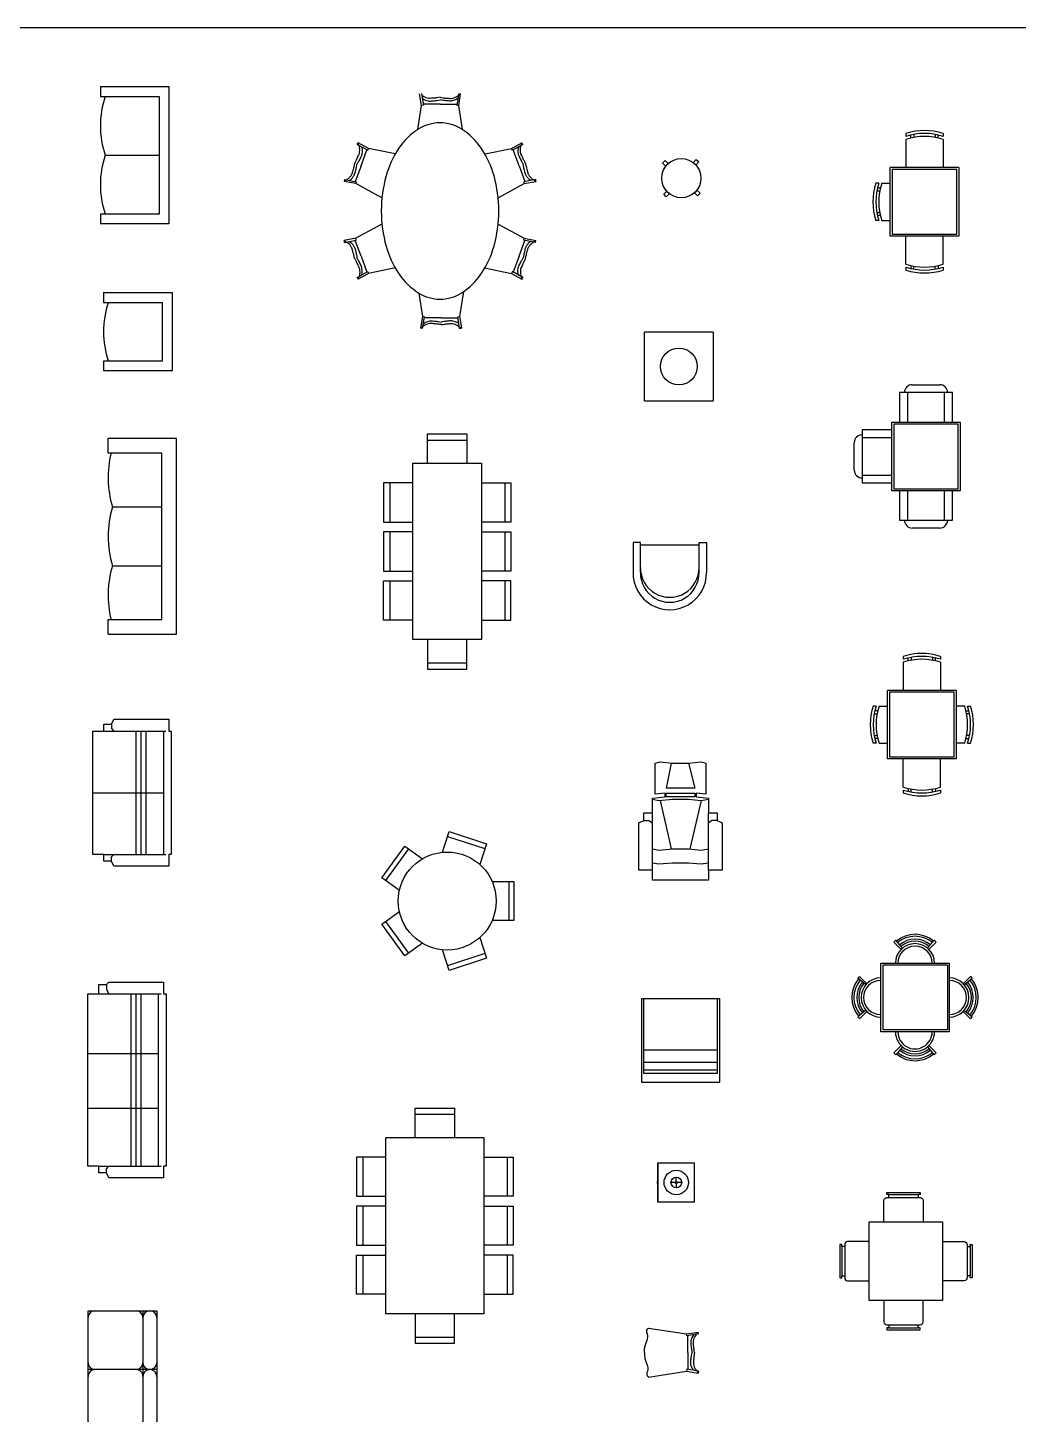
# Model space of a CAD drawing. Header units: millimetres. Extents: x 2198.5 to 2287.8, y 1208.8 to 1298.1.
# Drawn here: x 2259.45 to 2269.56, y 1283.33 to 1297.48 of the extents above; entities that cross this region are included whole.
import ezdxf

# ---------------------------------------------------------------- set-up
doc = ezdxf.new("R2010")
doc.units = ezdxf.units.MM

# ---------------------------------------------------------------- blocks, each defined once
blk = doc.blocks.new('M-14')
for p, q in [((0.14, 0, -0.5245), (0.14, 1.800007, -0.5245)), ((0, 1.200001, -0.5245), (0.699997, 1.200001, -0.5245)), ((0, 0.600005, -0.5245), (0.699997, 0.600004, -0.5245))]:
    blk.add_line(p, q)
blk.add_lwpolyline([(0, 1.800006), (0.699996, 1.800006), (0.699997, 0.000001), (0, 0)], close=True)
for centre, start, end in [((0.07, 1.730005, -0.5245), 0, 180.000005), ((0.209999, 1.730005, -0.5245), 90.000392, 179.999998), ((0.629998, 1.730005, -0.5245), 359.999218, 90.000764), ((0.07, 1.269998, -0.5245), 180.000005, 359.999996), ((0.07, 1.13, -0.5245), 0, 180.000005), ((0.209999, 1.269998, -0.5245), 179.999213, 269.999605), ((0.209999, 1.13, -0.5245), 90.000392, 179.999998), ((0.629998, 1.269998, -0.5245), 270.000001, 0.000795), ((0.629998, 1.13, -0.5245), 359.999218, 89.999999), ((0.069999, 0.670002, -0.5245), 180.000005, 359.999996), ((0.069999, 0.530002, -0.5245), 0, 180.000005), ((0.209998, 0.670002, -0.5245), 180.000005, 270.000397), ((0.209999, 0.530002, -0.5245), 90.000002, 179.999998), ((0.629998, 0.670003, -0.5245), 270.000001, 359.999204), ((0.629998, 0.530002, -0.5245), 0.001561, 89.999999), ((0.07, 0.07, -0.5245), 180.000005, 359.999996), ((0.209999, 0.07, -0.5245), 180.000005, 270.000001), ((0.629998, 0.07, -0.5245), 270.000001, 359.999204)]:
    blk.add_arc(centre, 0.07, start, end)
blk = doc.blocks.new('Sofa 01 3c')
blk.add_blockref('M-14', (0, 0))
blk = doc.blocks.new('mesa1')
for p, q in [((1800.5, 1031.9), (1800.5, 961.9)), ((1800.5, 1031.9), (1870.5, 1031.9)), ((1802.5, 1029.9), (1802.5, 963.9)), ((1868.5, 1029.9), (1802.5, 1029.9)), ((1868.5, 963.9), (1868.5, 1029.9)), ((1870.5, 1031.9), (1870.5, 961.9)), ((1765.8, 1015.9), (1768.8, 1015.9)), ((1766.8, 1007.9), (1769.8, 1007.9)), ((1770.4, 1010.9), (1767.4, 1010.9)), ((1771.8, 1015.9), (1800.5, 1015.9)), ((1899.2, 1015.9), (1870.5, 1015.9)), ((1900.6, 1010.9), (1903.6, 1010.9)), ((1904.2, 1007.9), (1901.2, 1007.9)), ((1902.2, 1015.9), (1905.2, 1015.9)), ((1765.8, 977.9), (1768.8, 977.9)), ((1766.8, 985.9), (1769.8, 985.9)), ((1770.4, 982.9), (1767.4, 982.9)), ((1771.8, 977.9), (1800.5, 977.9)), ((1899.2, 977.9), (1870.5, 977.9)), ((1900.6, 982.9), (1903.6, 982.9)), ((1904.2, 985.9), (1901.2, 985.9)), ((1902.2, 977.9), (1905.2, 977.9)), ((1802.5, 963.9), (1868.5, 963.9)), ((1870.5, 961.9), (1800.5, 961.9)), ((1816.5, 953.2), (1816.5, 961.9)), ((1816.5, 950.2), (1816.5, 947.2)), ((1821.5, 951.8), (1821.5, 948.8)), ((1824.5, 948.2), (1824.5, 951.2)), ((1846.5, 948.2), (1846.5, 951.2)), ((1849.5, 951.8), (1849.5, 948.8)), ((1854.5, 953.2), (1854.5, 961.9)), ((1854.5, 950.2), (1854.5, 947.2))]:
    blk.add_line(p, q)
for centre, start, end in [((1824.5, 996.9), 162.0547, 197.9453), ((1827.5, 996.9), 162.0547, 197.9453), ((1830.5, 996.9), 162.0547, 197.9453), ((1840.5, 996.9), 342.0547, 17.9453), ((1843.5, 996.9), 342.0547, 17.9453), ((1846.5, 996.9), 342.0547, 17.9453), ((1835.5, 1011.9), 252.0547, 287.9453), ((1835.5, 1008.9), 252.0547, 287.9453), ((1835.5, 1005.9), 252.0547, 287.9453)]:
    blk.add_arc(centre, 61.7, start, end)
blk = doc.blocks.new('M-C 02 3p')
for p, q in [((-35, -35), (-35, 35)), ((-35, 35), (35, 35)), ((-33, 33), (-33, -33)), ((33, 33), (-33, 33)), ((33, -33), (33, 33)), ((35, 35), (35, -35)), ((-65.2, 27), (-65.2, -27)), ((-35, 27), (-65.2, 27)), ((-35, 19), (-65.2, 19)), ((65.2, 27), (35, 27)), ((65.2, 19), (35, 19)), ((65.2, -27), (65.2, 27)), ((-73.2, -14), (-73.2, 14)), ((73.2, 14), (73.2, -14)), ((-65.2, -19), (-35, -19)), ((-65.2, -27), (-35, -27)), ((35, -19), (65.2, -19)), ((35, -27), (65.2, -27)), ((35, -35), (-35, -35)), ((-33, -33), (33, -33)), ((-27, -35), (-27, -65.2)), ((-19, -35), (-19, -65.2)), ((19, -65.2), (19, -35)), ((27, -65.2), (27, -35)), ((-27, -65.2), (27, -65.2)), ((14, -73.2), (-14, -73.2))]:
    blk.add_line(p, q)
for centre, start, end in [((-65.2, 14), 90, 180), ((65.2, 14), 0, 90), ((-65.2, -14), 180, 270), ((65.2, -14), 270, 0), ((-14, -65.2), 180, 270), ((14, -65.2), 270, 0)]:
    blk.add_arc(centre, 8, start, end)
blk = doc.blocks.new('M-C 03 4p')
for p, q in [((-19, 46.7), (-19, 49.7)), ((-19, 43.7), (-19, 35)), ((-14, 45.1), (-14, 48.1)), ((-11, 48.7), (-11, 45.7)), ((11, 48.7), (11, 45.7)), ((14, 45.1), (14, 48.1)), ((19, 46.7), (19, 49.7)), ((19, 43.7), (19, 35)), ((-35, 35), (-35, -35)), ((-35, 35), (35, 35)), ((-33, 33), (-33, -33)), ((33, 33), (-33, 33)), ((33, -33), (33, 33)), ((35, 35), (35, -35)), ((-69.7, 19), (-66.7, 19)), ((-63.7, 19), (-35, 19)), ((63.7, 19), (35, 19)), ((66.7, 19), (69.7, 19)), ((-68.7, 11), (-65.7, 11)), ((-65.1, 14), (-68.1, 14)), ((65.1, 14), (68.1, 14)), ((68.7, 11), (65.7, 11)), ((-68.7, -11), (-65.7, -11)), ((-65.1, -14), (-68.1, -14)), ((65.1, -14), (68.1, -14)), ((68.7, -11), (65.7, -11)), ((-69.7, -19), (-66.7, -19)), ((-63.7, -19), (-35, -19)), ((63.7, -19), (35, -19)), ((66.7, -19), (69.7, -19)), ((35, -35), (-35, -35)), ((-33, -33), (33, -33)), ((-19, -43.7), (-19, -35)), ((19, -43.7), (19, -35)), ((-19, -46.7), (-19, -49.7)), ((-14, -45.1), (-14, -48.1)), ((-11, -48.7), (-11, -45.7)), ((11, -48.7), (11, -45.7)), ((14, -45.1), (14, -48.1)), ((19, -46.7), (19, -49.7))]:
    blk.add_line(p, q)
for centre, start, end in [((0, -9), 72.0547, 107.9453), ((0, -12), 72.0547, 107.9453), ((0, -15), 72.0547, 107.9453), ((-11, 0), 162.0547, 197.9453), ((-8, 0), 162.0547, 197.9453), ((-5, 0), 162.0547, 197.9453), ((5, 0), 342.0547, 17.9453), ((8, 0), 342.0547, 17.9453), ((11, 0), 342.0547, 17.9453), ((0, 15), 252.0547, 287.9453), ((0, 12), 252.0547, 287.9453), ((0, 9), 252.0547, 287.9453)]:
    blk.add_arc(centre, 61.7, start, end)
blk = doc.blocks.new('M-C 04 4p')
for p, q in [((-12.9, 50.3), (-19.6, 58.4)), ((12.9, 50.3), (19.6, 58.4)), ((-14.1, 49.1), (-21.6, 56.6)), ((14.1, 49.1), (21.6, 56.6)), ((-35, 35), (35, 35)), ((-35, -35), (-35, 35)), ((-33, 33), (-33, -33)), ((-33, 33), (33, 33)), ((33, 33), (33, -33)), ((35, 35), (35, -35)), ((-50.3, 12.9), (-58.4, 19.6)), ((-49.1, 14.1), (-56.6, 21.6)), ((49.1, 14.1), (56.6, 21.6)), ((50.3, 12.9), (58.4, 19.6)), ((-50.3, -12.9), (-58.4, -19.6)), ((-49.1, -14.1), (-56.6, -21.6)), ((49.1, -14.1), (56.6, -21.6)), ((50.3, -12.9), (58.4, -19.6)), ((35, -35), (-35, -35)), ((-33, -33), (33, -33)), ((-14.1, -49.1), (-21.6, -56.6)), ((-12.9, -50.3), (-19.6, -58.4)), ((12.9, -50.3), (19.6, -58.4)), ((14.1, -49.1), (21.6, -56.6))]:
    blk.add_line(p, q)
for centre, radius, start, end in [((0, 35), 30.5, 130, 135), ((0, 35), 29.5, 50, 130), ((0, 35), 27.5, 50, 130), ((0, 35), 24.5, 50, 130), ((0, 35), 22.5, 50, 130), ((0, 35), 30.5, 45, 50), ((0, 35), 20, 0, 180), ((0, 35), 17.5, 0, 180), ((-35, 0), 29.5, 140, 220), ((-35, 0), 27.5, 140, 220), ((-35, 0), 24.5, 140, 220), ((-35, 0), 30.5, 135, 140), ((-35, 0), 22.5, 140, 220), ((-35, 0), 20, 90, 270), ((-35, 0), 17.5, 90, 270), ((35, 0), 20, 270, 90), ((35, 0), 17.5, 270, 90), ((35, 0), 22.5, 320, 40), ((35, 0), 24.5, 320, 40), ((35, 0), 27.5, 320, 40), ((35, 0), 30.5, 40, 45), ((35, 0), 29.5, 320, 40), ((-35, 0), 30.5, 220, 225), ((35, 0), 30.5, 315, 320), ((0, -35), 20, 180, 0), ((0, -35), 17.5, 180, 0), ((0, -35), 30.5, 225, 230), ((0, -35), 27.5, 230, 310), ((0, -35), 24.5, 230, 310), ((0, -35), 22.5, 230, 310), ((0, -35), 30.5, 310, 315), ((0, -35), 29.5, 230, 310)]:
    blk.add_arc(centre, radius, start, end)
blk = doc.blocks.new('M-15')
at = {"elevation": -0.524}
for points in [[(0.2, 0.8), (0.2, 1.02, -0.414238), (0.23, 1.05), (0.57, 1.05, -0.414145), (0.6, 1.02), (0.6, 0.8)], [(0, 0.2), (-0.22, 0.2, -0.414238), (-0.25, 0.23), (-0.25, 0.57, -0.414145), (-0.22, 0.6), (0, 0.6)], [(0.8, 0.2), (1.02, 0.2, 0.414238), (1.05, 0.23), (1.05, 0.57, 0.414145), (1.02, 0.6), (0.8, 0.6)], [(0.2, 0.05), (0.2, -0.17, 0.414238), (0.23, -0.2), (0.57, -0.2, 0.414145), (0.6, -0.17), (0.6, 0.05)]]:
    blk.add_lwpolyline(points, format="xyb", dxfattribs=at)
for points in [[(0.25, 1.08), (0.23, 1.08), (0.23, 1.1), (0.57, 1.1), (0.57, 1.08), (0.55, 1.08)], [(0.25, 1.05), (0.25, 1.08), (0.55, 1.08), (0.55, 1.05)], [(-0.28, 0.25), (-0.28, 0.23), (-0.3, 0.23), (-0.3, 0.57), (-0.28, 0.57), (-0.28, 0.55)], [(1.08, 0.25), (1.08, 0.23), (1.1, 0.23), (1.1, 0.57), (1.08, 0.57), (1.08, 0.55)], [(-0.25, 0.25), (-0.28, 0.25), (-0.28, 0.55), (-0.25, 0.55)], [(1.05, 0.25), (1.08, 0.25), (1.08, 0.55), (1.05, 0.55)], [(0.25, -0.23), (0.23, -0.23), (0.23, -0.25), (0.57, -0.25), (0.57, -0.23), (0.55, -0.23)], [(0.25, -0.2), (0.25, -0.23), (0.55, -0.23), (0.55, -0.2)]]:
    blk.add_lwpolyline(points, dxfattribs=at)
blk.add_lwpolyline([(0, 0.05), (0, 0.8), (0.8, 0.8), (0.8, 0.05)], close=True)
blk = doc.blocks.new('M-C 06 4p')
blk.add_blockref('M-15', (-0.397, -0.412))
blk = doc.blocks.new('MHPLS001')
at = {"linetype": 'ByBlock'}
for p, q in [((-0.63, -0.584), (-0.63, -0.055)), ((-0.63, -0.08), (0.63, -0.08)), ((0, -0.8), (0, -0.08)), ((0.63, -0.584), (0.63, -0.055)), ((0.63, -0.254), (-0.63, -0.254)), ((0.63, -0.305), (-0.63, -0.305)), ((0.63, -0.356), (-0.63, -0.356)), ((-0.699, -0.61), (-0.655, -0.61)), ((-0.655, -0.61), (-0.63, -0.584)), ((-0.63, -0.686), (-0.63, -0.584)), ((0.655, -0.61), (0.63, -0.584)), ((0.63, -0.686), (0.63, -0.584)), ((0.699, -0.61), (0.655, -0.61))]:
    blk.add_line(p, q, dxfattribs=at)
blk.add_lwpolyline([(-0.75, -0.025), (-0.63, -0.025), (-0.63, 0), (0.63, 0), (0.63, -0.025), (0.75, -0.025), (0.75, -0.584), (0.699, -0.61), (0.699, -0.686), (0.63, -0.686), (0.63, -0.8), (-0.63, -0.8), (-0.63, -0.686), (-0.699, -0.686), (-0.699, -0.61), (-0.75, -0.584)], close=True, dxfattribs=at)
blk = doc.blocks.new('MHPLS002')
at = {"linetype": 'ByBlock'}
for p, q in [((-0.88, -0.584), (-0.88, -0.051)), ((-0.88, -0.08), (0.88, -0.08)), ((-0.27, -0.8), (-0.27, -0.08)), ((0.289, -0.8), (0.289, -0.08)), ((0.88, -0.584), (0.88, -0.051)), ((0.88, -0.254), (-0.88, -0.254)), ((0.88, -0.305), (-0.88, -0.305)), ((0.88, -0.356), (-0.88, -0.356)), ((-0.975, -0.61), (-0.924, -0.61)), ((-0.924, -0.61), (-0.88, -0.584)), ((-0.88, -0.686), (-0.88, -0.584)), ((0.905, -0.61), (0.88, -0.584)), ((0.88, -0.686), (0.88, -0.584)), ((0.949, -0.61), (0.905, -0.61))]:
    blk.add_line(p, q, dxfattribs=at)
blk.add_lwpolyline([(-1, -0.025), (-0.88, -0.025), (-0.88, 0), (0.88, 0), (0.88, -0.025), (1, -0.025), (1, -0.584), (0.949, -0.61), (0.949, -0.686), (0.88, -0.686), (0.88, -0.8), (-0.88, -0.8), (-0.88, -0.686), (-0.975, -0.686), (-0.975, -0.61), (-1, -0.584)], close=True, dxfattribs=at)
blk = doc.blocks.new('MHPLS018')
for points in [[(-0.158, 0.122), (-0.191, 0.153), (-0.165, 0.18), (-0.133, 0.149)], [(0.122, 0.158), (0.153, 0.191), (0.18, 0.165), (0.149, 0.133)], [(-0.122, -0.158), (-0.153, -0.191), (-0.18, -0.165), (-0.149, -0.133)], [(0.158, -0.122), (0.191, -0.153), (0.165, -0.18), (0.133, -0.149)]]:
    blk.add_lwpolyline(points)
blk.add_circle((0, 0), 0.2)
blk = doc.blocks.new('MHPLS022')
at = {"linetype": 'ByBlock'}
for p, q in [((-0.686, 0.375), (-0.381, 0.375)), ((-0.686, 0.299), (-0.686, 0.375)), ((-0.381, 0.299), (-0.686, 0.299)), ((-0.66, 0.299), (-0.66, -0.299)), ((-0.381, -0.299), (-0.686, -0.299)), ((-0.686, -0.299), (-0.686, -0.375)), ((-0.686, -0.375), (-0.381, -0.375))]:
    blk.add_line(p, q, dxfattribs=at)
for centre, radius, start, end in [((-0.426, 0), 0.299, 268.861, 91.139), ((-0.375, 0), 0.375, 269.0906, 90.9094), ((-0.375, 0), 0.299, 268.861, 91.139)]:
    blk.add_arc(centre, radius, start, end, dxfattribs=at)
blk = doc.blocks.new('MHPLS024')
at = {"linetype": 'ByBlock'}
for p, q in [((-0.609, 0.374), (-0.583, 0.425)), ((-0.583, 0.425), (-0.101, 0.425)), ((-0.101, 0.425), (-0.101, 0.285)), ((-0.85, 0.158), (-0.837, 0.285)), ((-0.837, 0.285), (-0.685, 0.285)), ((-0.685, 0.374), (-0.609, 0.374)), ((-0.685, 0.285), (-0.685, 0.374)), ((-0.101, 0.285), (-0.685, 0.285)), ((-0.609, 0.374), (-0.609, 0.323)), ((-0.609, 0.323), (-0.583, 0.285)), ((-0.101, 0.285), (0, 0.285)), ((0, 0.285), (0, -0.285)), ((-1.206, 0.209), (-1.193, 0.26)), ((-1.193, 0.082), (-1.206, 0.209)), ((-1.193, 0.26), (-0.875, 0.26)), ((-1.193, 0.082), (-0.939, 0.145)), ((-0.939, 0.145), (-0.939, -0.145)), ((-0.875, 0.26), (-0.888, 0.158)), ((-0.888, 0.158), (-0.85, 0.158)), ((-0.812, 0.209), (-0.317, 0.095)), ((-1.193, -0.082), (-1.193, 0.082)), ((-1.206, -0.209), (-1.193, -0.082)), ((-1.193, -0.095), (-0.939, -0.145)), ((-0.812, -0.209), (-0.317, -0.095)), ((-1.193, -0.26), (-1.206, -0.209)), ((-0.875, -0.26), (-1.193, -0.26)), ((-0.85, -0.158), (-0.888, -0.158)), ((-0.888, -0.158), (-0.875, -0.26)), ((-0.837, -0.285), (-0.85, -0.158)), ((-0.685, -0.285), (-0.837, -0.285)), ((-0.101, -0.285), (-0.685, -0.285)), ((-0.685, -0.374), (-0.685, -0.285)), ((-0.609, -0.374), (-0.685, -0.374)), ((-0.609, -0.323), (-0.583, -0.285)), ((-0.609, -0.374), (-0.609, -0.323)), ((-0.583, -0.425), (-0.609, -0.374)), ((-0.101, -0.285), (-0.101, -0.425)), ((0, -0.285), (-0.101, -0.285)), ((-0.101, -0.425), (-0.583, -0.425))]:
    blk.add_line(p, q, dxfattribs=at)
for points in [[(-0.825, -0.285), (-0.812, -0.222), (-0.825, -0.082), (-0.825, 0.082), (-0.812, 0.209), (-0.825, 0.285)], [(-0.317, -0.285), (-0.304, -0.222), (-0.317, -0.082), (-0.317, 0.082), (-0.304, 0.209), (-0.317, 0.285)], [(-0.177, -0.285), (-0.164, -0.222), (-0.177, -0.082), (-0.177, 0.082), (-0.164, 0.209), (-0.177, 0.285)]]:
    blk.add_lwpolyline(points, dxfattribs=at)
blk.add_lwpolyline([(-0.85, 0.145), (-0.85, -0.145), (-0.888, -0.145), (-0.888, 0.145)], close=True, dxfattribs=at)
blk = doc.blocks.new('MHPLS032')
at = {"linetype": 'ByBlock'}
for p, q in [((-0.85, 0.375), (-0.089, 0.375)), ((-0.33, -0.375), (-0.33, 0.375)), ((-0.203, 0.375), (-0.203, -0.375)), ((-0.127, -0.375), (-0.127, 0.375)), ((-0.089, 0.375), (-0.089, -0.375)), ((-0.089, -0.375), (-0.85, -0.375))]:
    blk.add_line(p, q, dxfattribs=at)
blk.add_lwpolyline([(-0.85, -0.4), (0, -0.4), (0, 0.4), (-0.85, 0.4)], close=True, dxfattribs=at)
blk = doc.blocks.new('MHPLS045')
for p, q in [((-0.462, 0.807), (-0.301, 0.866)), ((-0.321, 0.975), (-0.301, 0.979)), ((-0.321, 0.975), (-0.299, 0.855)), ((-0.319, 0.964), (-0.299, 0.968)), ((-0.279, 0.86), (-0.301, 0.979)), ((-0.299, 0.855), (-0.279, 0.86)), ((-0.133, 0.593), (-0.279, 0.86)), ((0.134, 0.594), (0.279, 0.86)), ((0.279, 0.86), (0.301, 0.979)), ((0.299, 0.855), (0.279, 0.86)), ((0.321, 0.975), (0.299, 0.855)), ((0.319, 0.964), (0.299, 0.968)), ((0.321, 0.975), (0.301, 0.979)), ((0.462, 0.807), (0.301, 0.866)), ((-0.679, 0.845), (-0.697, 0.835)), ((-0.637, 0.729), (-0.697, 0.835)), ((-0.673, 0.835), (-0.691, 0.825)), ((-0.679, 0.845), (-0.619, 0.739)), ((-0.619, 0.739), (-0.637, 0.729)), ((-0.583, 0.459), (-0.637, 0.729)), ((-0.462, 0.807), (-0.624, 0.748)), ((0.462, 0.807), (0.624, 0.748)), ((0.582, 0.455), (0.637, 0.729)), ((0.679, 0.845), (0.619, 0.739)), ((0.619, 0.739), (0.637, 0.729)), ((0.637, 0.729), (0.697, 0.835)), ((0.673, 0.835), (0.691, 0.825)), ((0.679, 0.845), (0.697, 0.835)), ((-1.2, 0.19), (-1.197, 0.21)), ((-1.2, 0.19), (-1.08, 0.17)), ((-1.077, 0.19), (-1.197, 0.21)), ((-1.189, 0.188), (-1.186, 0.209)), ((-1.09, 0), (-1.091, 0.172)), ((-1.08, 0.17), (-1.077, 0.19)), ((-0.833, 0.228), (-1.077, 0.19)), ((0.822, 0.24), (1.077, 0.2)), ((1.077, 0.2), (1.197, 0.22)), ((1.08, 0.18), (1.077, 0.2)), ((1.2, 0.2), (1.08, 0.18)), ((1.09, 0.01), (1.091, 0.182)), ((1.189, 0.198), (1.186, 0.219)), ((1.2, 0.2), (1.197, 0.22)), ((-1.09, 0), (-1.091, -0.172)), ((1.09, 0.01), (1.091, -0.162)), ((-1.2, -0.19), (-1.08, -0.17)), ((-1.077, -0.19), (-1.197, -0.21)), ((-1.08, -0.17), (-1.077, -0.19)), ((-0.833, -0.228), (-1.077, -0.19)), ((0.838, -0.217), (1.077, -0.18)), ((1.08, -0.16), (1.077, -0.18)), ((1.077, -0.18), (1.197, -0.2)), ((1.2, -0.18), (1.08, -0.16)), ((1.189, -0.178), (1.186, -0.199)), ((1.2, -0.18), (1.197, -0.2)), ((-0.583, -0.459), (-0.637, -0.729)), ((0.582, -0.455), (0.637, -0.729)), ((-0.133, -0.593), (-0.279, -0.86)), ((0.134, -0.594), (0.279, -0.86)), ((-0.637, -0.729), (-0.697, -0.835)), ((-0.679, -0.845), (-0.697, -0.835)), ((-0.673, -0.835), (-0.691, -0.825)), ((-0.679, -0.845), (-0.619, -0.739)), ((-0.619, -0.739), (-0.637, -0.729)), ((-0.462, -0.807), (-0.624, -0.748)), ((-0.462, -0.807), (-0.301, -0.866)), ((0.462, -0.807), (0.301, -0.866)), ((0.462, -0.807), (0.624, -0.748)), ((0.619, -0.739), (0.637, -0.729)), ((0.679, -0.845), (0.619, -0.739)), ((0.637, -0.729), (0.697, -0.835)), ((0.673, -0.835), (0.691, -0.825)), ((0.679, -0.845), (0.697, -0.835)), ((-0.321, -0.975), (-0.299, -0.855)), ((-0.321, -0.975), (-0.301, -0.979)), ((-0.319, -0.964), (-0.299, -0.968)), ((-0.279, -0.86), (-0.301, -0.979)), ((-0.299, -0.855), (-0.279, -0.86)), ((0.299, -0.855), (0.279, -0.86)), ((0.279, -0.86), (0.301, -0.979)), ((0.321, -0.975), (0.299, -0.855)), ((0.319, -0.964), (0.299, -0.968)), ((0.321, -0.975), (0.301, -0.979))]:
    blk.add_line(p, q)
for points in [[(-0.486, 0.872, -0.007157), (-0.514, 0.857, -0.011435), (-0.532, 0.849, -0.004075), (-0.577, 0.828, -0.019821), (-0.586, 0.824, -0.057847), (-0.593, 0.822, -0.014528), (-0.624, 0.82, -0.056433), (-0.642, 0.821, -0.038355), (-0.668, 0.827)], [(-0.486, 0.872, 0.007157), (-0.455, 0.879, 0.011435), (-0.436, 0.883, 0.004075), (-0.389, 0.896, 0.019821), (-0.379, 0.899, 0.057847), (-0.372, 0.903, 0.014528), (-0.347, 0.92, 0.056433), (-0.334, 0.933, 0.038355), (-0.318, 0.955)], [(-0.312, 0.928, -0.042827), (-0.326, 0.907, -0.06427), (-0.338, 0.895, -0.017763), (-0.361, 0.879, -0.052258), (-0.37, 0.874, -0.025396), (-0.381, 0.87, -0.00665), (-0.427, 0.858, -0.018622), (-0.446, 0.854, -0.011644), (-0.477, 0.849)], [(0.312, 0.928, 0.042827), (0.326, 0.907, 0.06427), (0.338, 0.895, 0.017763), (0.361, 0.879, 0.052258), (0.37, 0.874, 0.025396), (0.381, 0.87, 0.00665), (0.427, 0.858, 0.018622), (0.446, 0.854, 0.011644), (0.477, 0.849)], [(0.486, 0.872, -0.007157), (0.455, 0.879, -0.011435), (0.436, 0.883, -0.004075), (0.389, 0.896, -0.019821), (0.379, 0.899, -0.057847), (0.372, 0.903, -0.014528), (0.347, 0.92, -0.056433), (0.334, 0.933, -0.038355), (0.318, 0.955)], [(0.486, 0.872, 0.007157), (0.514, 0.857, 0.011435), (0.532, 0.849, 0.004075), (0.577, 0.828, 0.019821), (0.586, 0.824, 0.057847), (0.593, 0.822, 0.014528), (0.624, 0.82, 0.056433), (0.642, 0.821, 0.038355), (0.668, 0.827)], [(-0.656, 0.803, 0.042827), (-0.632, 0.796, 0.06427), (-0.615, 0.794, 0.017763), (-0.586, 0.797, 0.052258), (-0.577, 0.799, 0.025396), (-0.565, 0.803, 0.00665), (-0.522, 0.823, 0.018622), (-0.505, 0.833, 0.011644), (-0.478, 0.849)], [(0.656, 0.803, -0.042827), (0.632, 0.796, -0.06427), (0.615, 0.794, -0.017763), (0.586, 0.797, -0.052258), (0.577, 0.799, -0.025396), (0.565, 0.803, -0.00665), (0.522, 0.823, -0.018622), (0.505, 0.833, -0.011644), (0.478, 0.849)], [(-1.16, 0, 0.007157), (-1.155, 0.031, 0.011435), (-1.153, 0.051, 0.004075), (-1.149, 0.1, 0.019821), (-1.149, 0.11, 0.057847), (-1.149, 0.118, 0.014528), (-1.157, 0.147, 0.056433), (-1.165, 0.164, 0.038355), (-1.18, 0.186)], [(-1.153, 0.183, -0.042827), (-1.138, 0.163, -0.06427), (-1.131, 0.147, -0.017763), (-1.123, 0.12, -0.052258), (-1.122, 0.11, -0.025396), (-1.122, 0.098, -0.00665), (-1.126, 0.051, -0.018622), (-1.129, 0.031, -0.011644), (-1.135, 0)], [(1.153, 0.193, 0.042827), (1.138, 0.173, 0.06427), (1.131, 0.157, 0.017763), (1.123, 0.13, 0.052258), (1.122, 0.12, 0.025396), (1.122, 0.108, 0.00665), (1.126, 0.061, 0.018622), (1.129, 0.041, 0.011644), (1.135, 0.01)], [(1.16, 0.01, -0.007157), (1.155, 0.041, -0.011435), (1.153, 0.061, -0.004075), (1.149, 0.11, -0.019821), (1.149, 0.12, -0.057847), (1.149, 0.128, -0.014528), (1.157, 0.157, -0.056433), (1.165, 0.174, -0.038355), (1.18, 0.196)], [(-1.16, 0, -0.007157), (-1.155, -0.031, -0.011435), (-1.153, -0.051, -0.004075), (-1.149, -0.1, -0.019821), (-1.149, -0.11, -0.057847), (-1.149, -0.118, -0.014528), (-1.157, -0.147, -0.056433), (-1.165, -0.164, -0.038355), (-1.18, -0.186)], [(1.153, -0.173, -0.042827), (1.138, -0.153, -0.06427), (1.131, -0.137, -0.017763), (1.123, -0.11, -0.052258), (1.122, -0.1, -0.025396), (1.122, -0.088, -0.00665), (1.126, -0.041, -0.018622), (1.129, -0.021, -0.011644), (1.135, 0.01)], [(1.16, 0.01, 0.007157), (1.155, -0.021, 0.011435), (1.153, -0.041, 0.004075), (1.149, -0.09, 0.019821), (1.149, -0.1, 0.057847), (1.149, -0.108, 0.014528), (1.157, -0.137, 0.056433), (1.165, -0.154, 0.038355), (1.18, -0.176)], [(-1.153, -0.183, 0.042827), (-1.138, -0.163, 0.06427), (-1.131, -0.147, 0.017763), (-1.123, -0.12, 0.052258), (-1.122, -0.11, 0.025396), (-1.122, -0.098, 0.00665), (-1.126, -0.051, 0.018622), (-1.129, -0.031, 0.011644), (-1.135, 0)], [(-0.486, -0.872, 0.007157), (-0.514, -0.857, 0.011435), (-0.532, -0.849, 0.004075), (-0.577, -0.828, 0.019821), (-0.586, -0.824, 0.057847), (-0.593, -0.822, 0.014528), (-0.624, -0.82, 0.056433), (-0.642, -0.821, 0.038355), (-0.668, -0.827)], [(-0.656, -0.803, -0.042827), (-0.632, -0.796, -0.06427), (-0.615, -0.794, -0.017763), (-0.586, -0.797, -0.052258), (-0.577, -0.799, -0.025396), (-0.565, -0.803, -0.00665), (-0.522, -0.823, -0.018622), (-0.505, -0.833, -0.011644), (-0.478, -0.849)], [(0.656, -0.803, 0.042827), (0.632, -0.796, 0.06427), (0.615, -0.794, 0.017763), (0.586, -0.797, 0.052258), (0.577, -0.799, 0.025396), (0.565, -0.803, 0.00665), (0.522, -0.823, 0.018622), (0.505, -0.833, 0.011644), (0.478, -0.849)], [(0.486, -0.872, -0.007157), (0.514, -0.857, -0.011435), (0.532, -0.849, -0.004075), (0.577, -0.828, -0.019821), (0.586, -0.824, -0.057847), (0.593, -0.822, -0.014528), (0.624, -0.82, -0.056433), (0.642, -0.821, -0.038355), (0.668, -0.827)], [(-0.486, -0.872, -0.007157), (-0.455, -0.879, -0.011435), (-0.436, -0.883, -0.004075), (-0.389, -0.896, -0.019821), (-0.379, -0.899, -0.057847), (-0.372, -0.903, -0.014528), (-0.347, -0.92, -0.056433), (-0.334, -0.933, -0.038355), (-0.318, -0.955)], [(-0.312, -0.928, 0.042827), (-0.326, -0.907, 0.06427), (-0.338, -0.895, 0.017763), (-0.361, -0.879, 0.052258), (-0.37, -0.874, 0.025396), (-0.381, -0.87, 0.00665), (-0.427, -0.858, 0.018622), (-0.446, -0.854, 0.011644), (-0.477, -0.849)], [(0.312, -0.928, -0.042827), (0.326, -0.907, -0.06427), (0.338, -0.895, -0.017763), (0.361, -0.879, -0.052258), (0.37, -0.874, -0.025396), (0.381, -0.87, -0.00665), (0.427, -0.858, -0.018622), (0.446, -0.854, -0.011644), (0.477, -0.849)], [(0.486, -0.872, 0.007157), (0.455, -0.879, 0.011435), (0.436, -0.883, 0.004075), (0.389, -0.896, 0.019821), (0.379, -0.899, 0.057847), (0.372, -0.903, 0.014528), (0.347, -0.92, 0.056433), (0.334, -0.933, 0.038355), (0.318, -0.955)]]:
    blk.add_lwpolyline(points, format="xyb")
blk.add_lwpolyline([(-0.9, 0, 0.139889), (-0.838, -0.216, 0.107118), (-0.636, -0.424, 0.079812), (-0.358, -0.551, 0.067459), (0, -0.6, 0.067459), (0.358, -0.551, 0.079812), (0.636, -0.424, 0.107118), (0.838, -0.216, 0.139889), (0.9, 0, 0.139889), (0.838, 0.216, 0.107118), (0.636, 0.424, 0.079812), (0.358, 0.551, 0.067459), (0, 0.6, 0.067459), (-0.358, 0.551, 0.079812), (-0.636, 0.424, 0.107118), (-0.838, 0.216, 0.139889)], format="xyb", close=True)
blk = doc.blocks.new('MHPLS064')
for p, q in [((-0.19, 0), (-0.21, -0.003)), ((-0.19, 0), (-0.17, -0.12)), ((0.19, 0), (0.17, -0.12)), ((0.19, 0), (0.21, -0.003)), ((-0.25, -0.51), (-0.19, -0.123)), ((-0.19, -0.123), (-0.21, -0.003)), ((-0.188, -0.011), (-0.209, -0.014)), ((-0.17, -0.12), (-0.19, -0.123)), ((0, -0.11), (-0.172, -0.109)), ((0, -0.11), (0.172, -0.109)), ((0.17, -0.12), (0.19, -0.123)), ((0.188, -0.011), (0.209, -0.014)), ((0.19, -0.123), (0.21, -0.003)), ((0.25, -0.51), (0.19, -0.123))]:
    blk.add_line(p, q)
for points in [[(0, -0.04, -0.007157), (-0.031, -0.045, -0.011435), (-0.051, -0.047, -0.004075), (-0.1, -0.051, -0.019821), (-0.11, -0.051, -0.057847), (-0.118, -0.051, -0.014528), (-0.147, -0.043, -0.056433), (-0.164, -0.035, -0.038355), (-0.186, -0.02)], [(-0.183, -0.047, 0.042827), (-0.163, -0.062, 0.06427), (-0.147, -0.069, 0.017763), (-0.12, -0.077, 0.052258), (-0.11, -0.078, 0.025396), (-0.098, -0.078, 0.00665), (-0.051, -0.074, 0.018622), (-0.031, -0.071, 0.011644), (0, -0.065)], [(0, -0.04, 0.007157), (0.031, -0.045, 0.011435), (0.051, -0.047, 0.004075), (0.1, -0.051, 0.019821), (0.11, -0.051, 0.057847), (0.118, -0.051, 0.014528), (0.147, -0.043, 0.056433), (0.164, -0.035, 0.038355), (0.186, -0.02)], [(0.183, -0.047, -0.042827), (0.163, -0.062, -0.06427), (0.147, -0.069, -0.017763), (0.12, -0.077, -0.052258), (0.11, -0.078, -0.025396), (0.098, -0.078, -0.00665), (0.051, -0.074, -0.018622), (0.031, -0.071, -0.011644), (0, -0.065)], [(0, -0.55, -0.028889), (-0.038, -0.55, -0.048067), (-0.06, -0.547, -0.043177), (-0.1, -0.534, 0.040117), (-0.14, -0.52, 0.12384), (-0.19, -0.52, -0.30229), (-0.24, -0.52, -0.049612), (-0.241, -0.519, -0.005072), (-0.25, -0.51, -0.233702)], [(0, -0.55, 0.028889), (0.038, -0.55, 0.048067), (0.06, -0.547, 0.043177), (0.1, -0.534, -0.040117), (0.14, -0.52, -0.12384), (0.19, -0.52, 0.30229), (0.24, -0.52, 0.049612), (0.241, -0.519, 0.005072), (0.25, -0.51, 0.233702)]]:
    blk.add_lwpolyline(points, format="xyb")
blk = doc.blocks.new('MHPLS505')
for p, q in [((-0.7, 0.737), (-0.3, 0.737)), ((-0.2, 0.737), (0.2, 0.737)), ((0.3, 0.737), (0.7, 0.737)), ((0.9, 0.5), (0.9, -0.5)), ((-1.137, -0.2), (-1.137, 0.2)), ((1.137, -0.2), (1.137, 0.2)), ((-0.7, -0.737), (-0.3, -0.737)), ((-0.2, -0.737), (0.2, -0.737)), ((0.3, -0.737), (0.7, -0.737))]:
    blk.add_line(p, q)
for points in [[(-0.7, 0.5), (-0.7, 0.8), (-0.3, 0.8), (-0.3, 0.5)], [(-0.2, 0.5), (-0.2, 0.8), (0.2, 0.8), (0.2, 0.5)], [(0.7, 0.5), (0.7, 0.8), (0.3, 0.8), (0.3, 0.5)], [(0.9, -0.5), (-0.9, -0.5), (-0.9, 0.5), (0.9, 0.5)], [(-0.9, -0.2), (-1.2, -0.2), (-1.2, 0.2), (-0.9, 0.2)], [(0.9, -0.2), (1.2, -0.2), (1.2, 0.2), (0.9, 0.2)], [(-0.7, -0.5), (-0.7, -0.8), (-0.3, -0.8), (-0.3, -0.5)], [(-0.2, -0.5), (-0.2, -0.8), (0.2, -0.8), (0.2, -0.5)], [(0.7, -0.5), (0.7, -0.8), (0.3, -0.8), (0.3, -0.5)]]:
    blk.add_lwpolyline(points)
blk = doc.blocks.new('MHPLS508')
for p, q in [((-0.7, 0), (-0.7, -0.7)), ((-0.7, 0), (0, 0)), ((0, -0.7), (0, 0)), ((0, -0.7), (-0.7, -0.7))]:
    blk.add_line(p, q)
blk.add_circle((-0.35, -0.35), 0.188)
blk = doc.blocks.new('MHPLS509')
for p, q in [((-0.7, 0.587), (-0.3, 0.587)), ((-0.2, 0.587), (0.2, 0.587)), ((0.3, 0.587), (0.7, 0.587)), ((0.9, 0.35), (0.9, -0.35)), ((-1.137, -0.2), (-1.137, 0.2)), ((1.137, -0.2), (1.137, 0.2)), ((-0.7, -0.587), (-0.3, -0.587)), ((-0.2, -0.587), (0.2, -0.587)), ((0.3, -0.587), (0.7, -0.587))]:
    blk.add_line(p, q)
for points in [[(-0.7, 0.35), (-0.7, 0.65), (-0.3, 0.65), (-0.3, 0.35)], [(-0.2, 0.35), (-0.2, 0.65), (0.2, 0.65), (0.2, 0.35)], [(0.7, 0.35), (0.7, 0.65), (0.3, 0.65), (0.3, 0.35)], [(0.9, -0.35), (-0.9, -0.35), (-0.9, 0.35), (0.9, 0.35)], [(-0.9, -0.2), (-1.2, -0.2), (-1.2, 0.2), (-0.9, 0.2)], [(0.9, -0.2), (1.2, -0.2), (1.2, 0.2), (0.9, 0.2)], [(-0.7, -0.35), (-0.7, -0.65), (-0.3, -0.65), (-0.3, -0.35)], [(-0.2, -0.35), (-0.2, -0.65), (0.2, -0.65), (0.2, -0.35)], [(0.7, -0.35), (0.7, -0.65), (0.3, -0.65), (0.3, -0.35)]]:
    blk.add_lwpolyline(points)
blk = doc.blocks.new('MHPLS510')
for p, q in [((-0.2, 0.679), (0.2, 0.679)), ((-0.2, 0.458), (-0.2, 0.679)), ((-0.2, 0.629), (0.2, 0.629)), ((0.2, 0.679), (0.2, 0.458)), ((-0.708, 0.02), (-0.584, 0.4)), ((-0.66, 0.004), (-0.537, 0.385)), ((-0.584, 0.4), (-0.374, 0.332)), ((0.374, 0.332), (0.584, 0.4)), ((0.537, 0.385), (0.66, 0.004)), ((0.584, 0.4), (0.708, 0.02)), ((-0.498, -0.049), (-0.708, 0.02)), ((0.708, 0.02), (0.498, -0.049)), ((-0.561, -0.432), (-0.431, -0.253)), ((0.431, -0.253), (0.561, -0.432)), ((-0.208, -0.627), (-0.532, -0.392)), ((0.532, -0.392), (0.208, -0.627)), ((-0.237, -0.667), (-0.561, -0.432)), ((-0.108, -0.488), (-0.237, -0.667)), ((0.237, -0.667), (0.108, -0.488)), ((0.561, -0.432), (0.237, -0.667))]:
    blk.add_line(p, q)
blk.add_circle((0, 0), 0.5)
blk = doc.blocks.new('MHPLS511')
at = {"linetype": 'Continuous'}
for p, q in [((-0.2, -0.375), (-0.2, 0)), ((-0.2, -0.375), (-0.2, 0)), ((0.2, 0), (-0.2, 0)), ((0.2, 0), (-0.2, 0)), ((0.175, 0), (0.175, 0)), ((0.2, 0), (0.2, -0.375)), ((0.2, 0), (0.2, -0.375)), ((0, -0.132), (0, -0.177)), ((-0.01, -0.187), (-0.055, -0.187)), ((0, -0.197), (0, -0.242)), ((0.01, -0.187), (0.055, -0.187)), ((-0.2, -0.375), (-0.2, -0.375)), ((-0.2, -0.375), (-0.2, -0.375)), ((0.2, -0.375), (-0.2, -0.375)), ((-0.2, -0.375), (0.2, -0.375)), ((0.2, -0.375), (-0.2, -0.375)), ((-0.011, -0.378), (-0.011, -0.375)), ((-0.011, -0.378), (-0.011, -0.375)), ((-0.011, -0.375), (-0.011, -0.378)), ((-0.011, -0.378), (-0.01, -0.378)), ((-0.01, -0.378), (-0.011, -0.378)), ((-0.011, -0.378), (-0.01, -0.378)), ((-0.011, -0.378), (-0.011, -0.378)), ((-0.011, -0.378), (-0.011, -0.378)), ((-0.011, -0.378), (-0.011, -0.378)), ((-0.011, -0.378), (-0.011, -0.378)), ((-0.011, -0.378), (-0.011, -0.378)), ((-0.011, -0.378), (-0.011, -0.378)), ((-0.01, -0.378), (-0.01, -0.375)), ((-0.01, -0.378), (-0.01, -0.375)), ((-0.009, -0.378), (-0.01, -0.378)), ((-0.01, -0.378), (-0.009, -0.378)), ((-0.01, -0.378), (-0.01, -0.378)), ((-0.01, -0.378), (-0.01, -0.378)), ((-0.009, -0.378), (-0.009, -0.375)), ((-0.008, -0.378), (-0.009, -0.378)), ((-0.009, -0.378), (-0.008, -0.378)), ((-0.008, -0.378), (-0.008, -0.375)), ((-0.006, -0.378), (-0.008, -0.378)), ((-0.008, -0.378), (-0.006, -0.378)), ((-0.006, -0.378), (-0.006, -0.375)), ((-0.005, -0.378), (-0.006, -0.378)), ((-0.006, -0.378), (-0.005, -0.378)), ((-0.005, -0.378), (-0.005, -0.375)), ((-0.003, -0.378), (-0.005, -0.378)), ((-0.005, -0.378), (-0.003, -0.378)), ((-0.003, -0.378), (-0.003, -0.375)), ((-0.002, -0.378), (-0.003, -0.378)), ((-0.003, -0.378), (-0.002, -0.378)), ((-0.002, -0.378), (-0.002, -0.375)), ((0, -0.378), (-0.002, -0.378)), ((-0.002, -0.378), (0, -0.378)), ((0, -0.378), (0, -0.375)), ((0.001, -0.378), (0, -0.378)), ((0, -0.378), (0.001, -0.378)), ((0.001, -0.378), (0.001, -0.375)), ((0.003, -0.378), (0.001, -0.378)), ((0.001, -0.378), (0.003, -0.378)), ((0.003, -0.378), (0.003, -0.375)), ((0.004, -0.378), (0.003, -0.378)), ((0.003, -0.378), (0.004, -0.378)), ((0.004, -0.378), (0.004, -0.375)), ((0.006, -0.378), (0.004, -0.378)), ((0.004, -0.378), (0.006, -0.378)), ((0.006, -0.378), (0.006, -0.375)), ((0.007, -0.378), (0.006, -0.378)), ((0.006, -0.378), (0.007, -0.378)), ((0.007, -0.378), (0.007, -0.375)), ((0.008, -0.378), (0.007, -0.378)), ((0.007, -0.378), (0.008, -0.378)), ((0.008, -0.378), (0.008, -0.375)), ((0.009, -0.378), (0.008, -0.378)), ((0.008, -0.378), (0.009, -0.378)), ((0.009, -0.378), (0.009, -0.375)), ((0.01, -0.378), (0.009, -0.378)), ((0.009, -0.378), (0.01, -0.378)), ((0.01, -0.378), (0.01, -0.375)), ((0.01, -0.378), (0.01, -0.375)), ((0.01, -0.378), (0.011, -0.378)), ((0.011, -0.378), (0.01, -0.378)), ((0.01, -0.378), (0.011, -0.378)), ((0.01, -0.378), (0.01, -0.378)), ((0.01, -0.378), (0.01, -0.378)), ((0.01, -0.378), (0.01, -0.378)), ((0.011, -0.375), (0.011, -0.375)), ((0.011, -0.375), (0.011, -0.378)), ((0.011, -0.378), (0.011, -0.375)), ((0.011, -0.378), (0.011, -0.378)), ((0.011, -0.378), (0.011, -0.378))]:
    blk.add_line(p, q, dxfattribs=at)
for radius in [0.125, 0.055, 0.01]:
    blk.add_circle((0, -0.187), radius, dxfattribs=at)
blk = doc.blocks.new('MHPLS512')
for p, q in [((0, -0.65), (0, -0.1)), ((-0.7, -0.7), (-0.6, -0.7)), ((0.6, -0.7), (0.7, -0.7))]:
    blk.add_line(p, q)
for points in [[(-0.7, -0.7), (-0.7, 0), (0.7, 0), (0.7, -0.7)], [(-0.6, -0.7), (-0.6, -0.1), (0.6, -0.1), (0.6, -0.7)]]:
    blk.add_lwpolyline(points)
for centre in [(-0.3, 0.225), (0.3, 0.225)]:
    blk.add_arc(centre, 0.925, 251.0754, 288.9246)
blk = doc.blocks.new('MHPLS514')
for p, q in [((-0.3, -0.65), (-0.3, -0.1)), ((-0.4, -0.7), (-0.3, -0.7)), ((0.3, -0.7), (0.4, -0.7))]:
    blk.add_line(p, q)
for points in [[(-0.4, -0.7), (-0.4, 0), (0.4, 0), (0.4, -0.7)], [(-0.3, -0.7), (-0.3, -0.1), (0.3, -0.1), (0.3, -0.7)]]:
    blk.add_lwpolyline(points)
blk.add_arc((0, 0.225), 0.925, 251.0754, 288.9246)
blk = doc.blocks.new('MHPLS515')
for p, q in [((-0.3, -0.657), (-0.3, -0.15)), ((0.3, -0.657), (0.3, -0.15)), ((-0.85, -0.7), (-1, -0.7)), ((1, -0.7), (0.85, -0.7))]:
    blk.add_line(p, q)
for points in [[(1, -0.7), (1, 0), (-1, 0), (-1, -0.7)], [(0.85, -0.7), (0.85, -0.15), (-0.85, -0.15), (-0.85, -0.7)]]:
    blk.add_lwpolyline(points)
for centre, start, end in [((-0.6, 0.358), 256.338, 286.4652), ((0, 0.358), 253.5348, 286.4652), ((0.6, 0.358), 253.5348, 283.662)]:
    blk.add_arc(centre, 1.058, start, end)

msp = doc.modelspace()

# ---------------------------------------------------------------- linework, layer by layer
at = {"color": 1}
msp.add_lwpolyline([(2248.863, 1297.481), (2248.863, 1267.781), (2269.863, 1267.781), (2269.863, 1297.481)], close=True, dxfattribs=at)

# ---------------------------------------------------------------- block references
for name, p, rotation in [('MHPLS512', (2260.887, 1296.18), 270), ('MHPLS045', (2263.655, 1295.611), 270), ('MHPLS018', (2266.118, 1295.946), 270), ('MHPLS514', (2260.919, 1294.378), 270), ('MHPLS508', (2266.443, 1293.674), 270), ('MHPLS515', (2260.966, 1292.29), 270), ('MHPLS509', (2263.728, 1292.136), 270), ('MHPLS022', (2266, 1291.541), 270), ('MHPLS001', (2260.91, 1289.673), 270), ('MHPLS024', (2266.11, 1288.782), 270), ('MHPLS510', (2263.728, 1288.568), 270), ('MHPLS002', (2260.858, 1286.741), 270), ('MHPLS032', (2266.11, 1286.718), 270), ('MHPLS505', (2263.602, 1285.254), 270), ('MHPLS511', (2266.254, 1285.695), 270), ('M-C 06 4p', (2268.398, 1284.895, 0.519), 270), ('Sofa 01 3c', (2260.762, 1284.386, 0.524), 180), ('MHPLS064', (2266.293, 1283.959), 270)]:
    msp.add_blockref(name, p, dxfattribs=dict(rotation=rotation))
at = {"xscale": 0.01000000000021828, "yscale": 0.01000000000021828, "zscale": 0.01000000000021828, "rotation": 270}
for name, p in [('mesa1', (2258.632, 1314.06)), ('M-C 02 3p', (2268.616, 1293.106)), ('M-C 03 4p', (2268.574, 1290.368)), ('M-C 04 4p', (2268.504, 1287.583))]:
    msp.add_blockref(name, p, dxfattribs=at)

doc.saveas('drawing.dxf')
